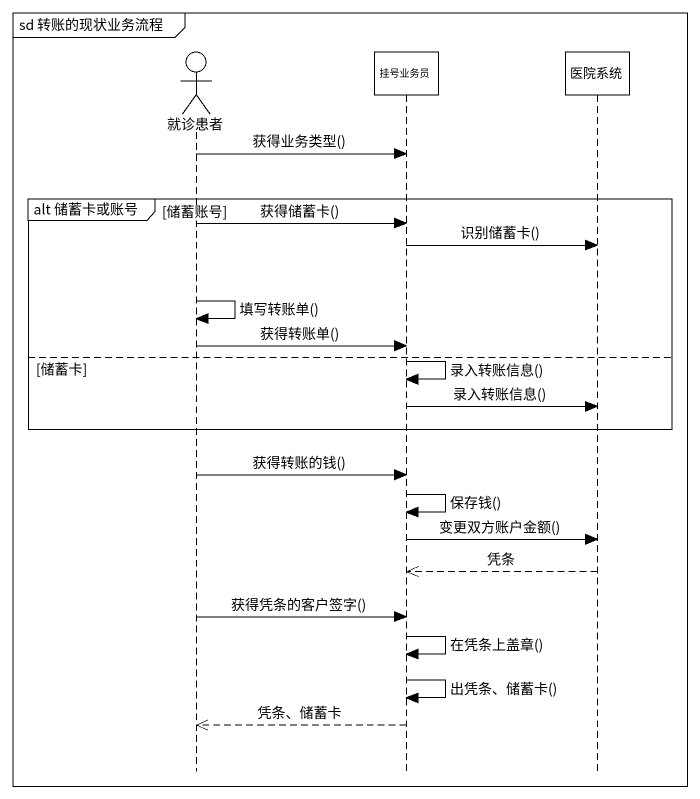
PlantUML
@startuml
mainframe sd 转账的现状业务流程
hide footbox
actor 就诊患者
participant 挂号业务员
participant 医院系统

就诊患者 -> 挂号业务员 : 获得业务类型()
group alt 储蓄卡或账号 [储蓄账号]
  就诊患者 -> 挂号业务员 : 获得储蓄卡()
  挂号业务员 -> 医院系统 : 识别储蓄卡()
  就诊患者 -> 就诊患者 : 填写转账单()
  就诊患者 -> 挂号业务员 : 获得转账单()
else 储蓄卡
  挂号业务员 -> 挂号业务员 : 录入转账信息()
  挂号业务员 -> 医院系统 : 录入转账信息()
end
就诊患者 -> 挂号业务员 : 获得转账的钱()
挂号业务员 -> 挂号业务员 : 保存钱()
挂号业务员 -> 医院系统 : 变更双方账户金额()
医院系统 -->> 挂号业务员 : 凭条
就诊患者 -> 挂号业务员 : 获得凭条的客户签字()
挂号业务员 -> 挂号业务员 : 在凭条上盖章()
挂号业务员 -> 挂号业务员 : 出凭条、储蓄卡()
挂号业务员 -->> 就诊患者 : 凭条、储蓄卡
@enduml
